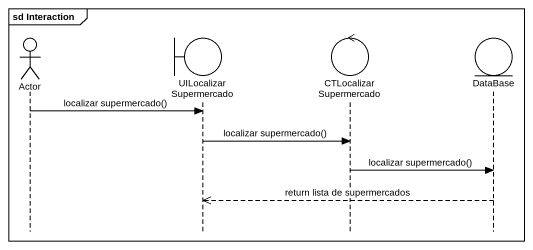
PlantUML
@startuml
mainframe sd Interaction
hide footbox
actor "Actor" as Actor_
boundary UILocalizarSupermercado
control CTLocalizarSupermercado
entity "DataBase" as DataBase_

Actor_ -> UILocalizarSupermercado : localizar supermercado()
UILocalizarSupermercado -> CTLocalizarSupermercado : localizar supermercado()
CTLocalizarSupermercado -> DataBase_ : localizar supermercado()
DataBase_ -->> UILocalizarSupermercado : return lista de supermercados
@enduml
